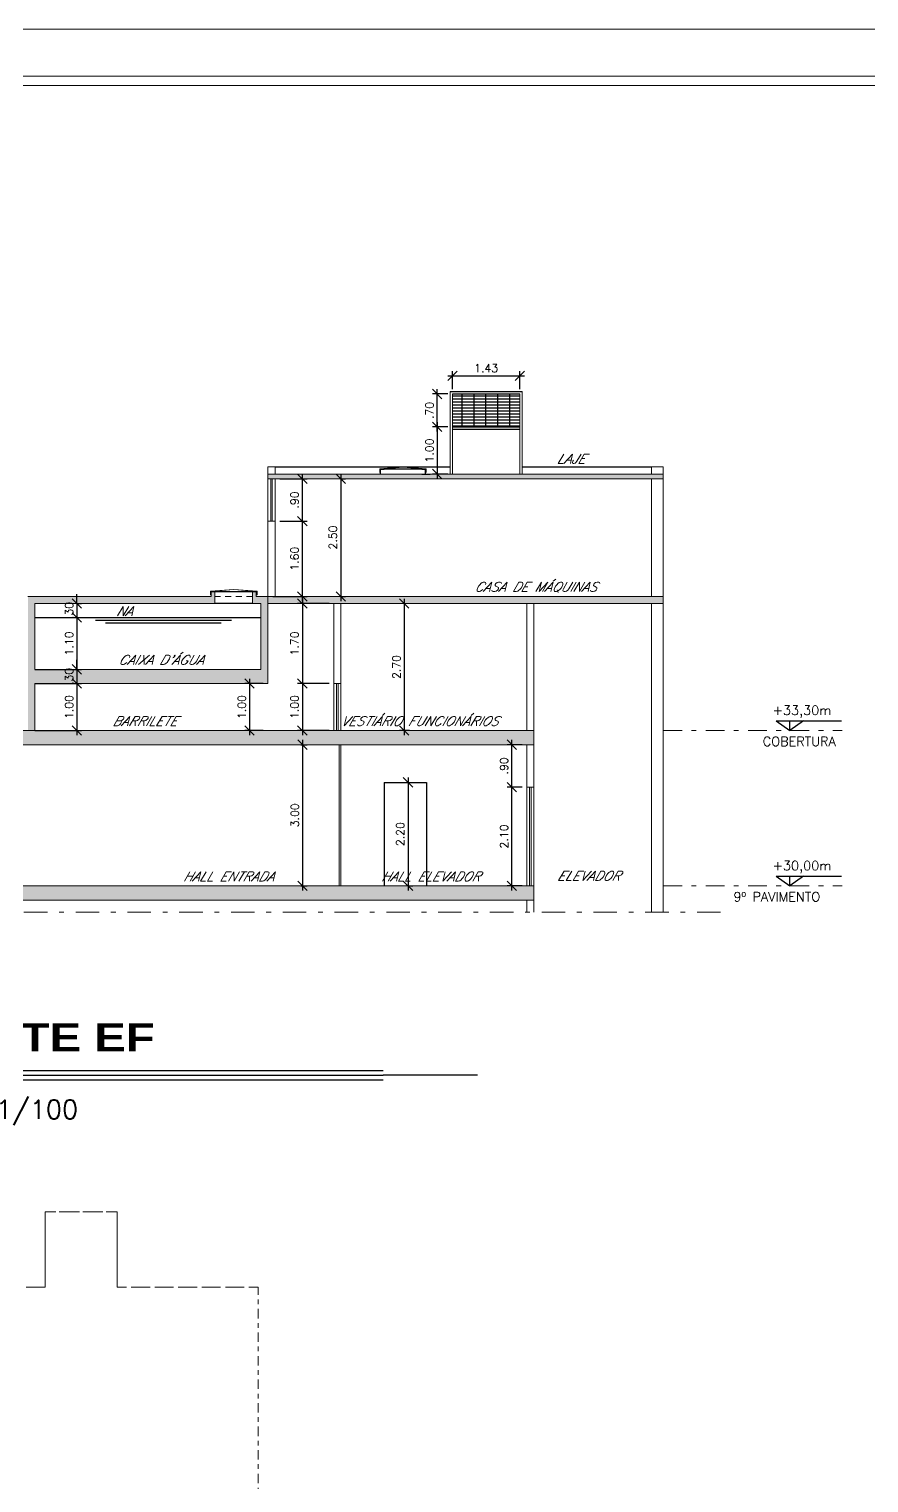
# Model space of a CAD drawing. Header units: millimetres. Extents: x 521 to 1055, y 261 to 520.
# Drawn here: x 878.03 to 895.87, y 489 to 519.88 of the extents above; entities that cross this region are included whole.
import ezdxf

# ---------------------------------------------------------------- set-up
doc = ezdxf.new("R2010")
doc.units = ezdxf.units.MM
for name, pattern in [('CONTINU', [0]), ('DASHDOT', [1, 0.5, -0.25, 0, -0.25]), ('DASHDOTX2', [2, 1, -0.5, 0, -0.5]), ('HIDDEN', [9.525, 6.35, -3.175])]:
    doc.linetypes.add(name, pattern=pattern)
doc.layers.add('0.1', color=8, linetype='Continuous', lineweight=13)
doc.layers.add('texto', color=1, linetype='Continuous')
doc.styles.add('ROMANS', font='romans')
doc.styles.add('SANSSERIFBOLD', font='sasb____.pfb', dxfattribs={"width": 1.2, "height": 0.6})
doc.styles.get("Standard").update_dxf_attribs({"font": 'romans.shx'})
doc.dimstyles.new('Fares Eng - 50', dxfattribs={"dimscale": 2, "dimtxt": 0.085, "dimasz": 0.1, "dimexe": 0.05, "dimexo": 0.05, "dimgap": 0.04, "dimtad": 1, "dimzin": 4, "dimdsep": 46, "dimtxsty": 'ROMANS', "dimblk1": 'OBLIQUE', "dimblk2": 'OBLIQUE', "dimsah": 1, "dimcen": 0.05, "dimdle": 0.05, "dimclrd": 8, "dimclre": 8, "dimclrt": 8, "dimaunit": 1, "dimadec": 0, "dimazin": 0, "dimtfac": 1, "dimtix": 1, "dimtmove": 2, "dimatfit": 0, "dimldrblk": 'OPEN90', "dimfxl": 1, "dimtolj": 1, "dimtzin": 0, "dimarcsym": 0})
pattern_1 = [(50, (425.26436, 369.90912), (0.273277, -0.02390863), [0.028575, -0.314325]), (355, (425.26436, 369.90912), (-0.05286424, 0.28658496), [0.02286, -0.25146]), (100.451, (425.28713, 369.90713), (0.22041375, 0.26267503), [0.024285, -0.267135]), (46.1842, (425.26436, 369.98532), (0.40661856, -0.0630635), [0.0428625, -0.4714875]), (96.6356, (425.29824, 369.98006), (0.35610635, 0.37113833), [0.0364275, -0.4007025]), (351.184, (425.26436, 369.9853), (0.3561069, 0.37113768), [0.03429, -0.37719]), (21, (425.30246, 369.96627), (0.22742232, -0.15339828), [0.028575, -0.314325]), (326, (425.30246, 369.96627), (0.09270304, 0.27628195), [0.02286, -0.25146]), (71.4514, (425.3214, 369.9535), (0.32012474, 0.12288429), [0.024285, -0.267135]), (37.5, (425.26436, 369.90912), (0.004632905, 0.126832558), [0, -0.248412, 0, -0.25527, 0, -0.2524125]), (7.5, (425.26436, 369.90912), (0.100229494, 0.150270862), [0, -0.145542, 0, -0.242697, 0, -0.0962025]), (327.5, (425.17939, 369.90912), (0.203385893, -0.008593116), [0, -0.09525, 0, -0.29718, 0, -0.394335]), (317.5, (425.1413, 369.90912), (0.22219377, 0.038139737), [0, -0.123825, 0, -0.197358, 0, -0.280035])]

# ---------------------------------------------------------------- blocks, each defined once
blk = doc.blocks.new('_OBLIQUE')
at = {"color": 0, "linetype": 'ByBlock'}
blk.add_line((-0.5, -0.5), (0.5, 0.5), dxfattribs=at)
blk = doc.blocks.new('*D2447')
at = {"layer": '0.1', "color": 8, "linetype": 'CONTINU', "lineweight": -2, "transparency": 16777216}
for p, q in [((886.704, 511.533), (886.704, 510.333)), ((886.927, 511.433), (886.604, 511.433)), ((886.927, 510.433), (886.604, 510.433))]:
    blk.add_line(p, q, dxfattribs=at)
at = {"layer": 'DEFPOINTS', "color": 0, "linetype": 'CONTINU', "lineweight": -2, "transparency": 16777216}
for p in [(887.027, 511.433), (886.704, 510.433), (887.027, 510.433)]:
    blk.add_point(p, dxfattribs=at)
at = {"layer": '0.1', "color": 8, "linetype": 'CONTINU', "lineweight": -2, "transparency": 16777216, "xscale": 0.2, "yscale": 0.2, "zscale": 0.2}
for p, rotation in [((886.704, 511.433), 90), ((886.704, 510.433), 270)]:
    blk.add_blockref('_OBLIQUE', p, dxfattribs=dict(at, rotation=rotation))
at = {"layer": '0.1', "color": 8, "linetype": 'CONTINU', "lineweight": -2, "transparency": 16777216, "insert": (886.539, 510.933), "char_height": 0.17, "attachment_point": 5, "rotation": 90, "style": 'ROMANS'}
blk.add_mtext('\\A1;1.00', dxfattribs=at)
blk = doc.blocks.new('_Open90')
at = {"color": 0, "linetype": 'ByBlock', "lineweight": -2}
for p, q in [((0, 0), (-1, 0)), ((-0.5, 0.5), (0, 0)), ((0, 0), (-0.5, -0.5))]:
    blk.add_line(p, q, dxfattribs=at)
blk = doc.blocks.new('*D2448')
at = {"layer": '0.1', "color": 8, "linetype": 'CONTINU', "lineweight": -2, "transparency": 16777216}
for p, q in [((886.927, 512.133), (886.604, 512.133)), ((886.704, 511.333), (886.704, 512.233)), ((886.927, 511.433), (886.604, 511.433))]:
    blk.add_line(p, q, dxfattribs=at)
at = {"layer": 'DEFPOINTS', "color": 0, "linetype": 'CONTINU', "lineweight": -2, "transparency": 16777216}
for p in [(886.704, 512.133), (887.027, 512.133), (887.027, 511.433)]:
    blk.add_point(p, dxfattribs=at)
at = {"layer": '0.1', "color": 8, "linetype": 'CONTINU', "lineweight": -2, "transparency": 16777216, "xscale": 0.2, "yscale": 0.2, "zscale": 0.2}
for p, rotation in [((886.704, 512.133), 90), ((886.704, 511.433), 270)]:
    blk.add_blockref('_OBLIQUE', p, dxfattribs=dict(at, rotation=rotation))
at = {"layer": '0.1', "color": 8, "linetype": 'CONTINU', "lineweight": -2, "transparency": 16777216, "insert": (886.539, 511.783), "char_height": 0.17, "attachment_point": 5, "rotation": 90, "style": 'ROMANS'}
blk.add_mtext('\\A1;.70', dxfattribs=at)
blk = doc.blocks.new('*D2449')
at = {"layer": '0.1', "color": 8, "linetype": 'CONTINU', "lineweight": -2, "transparency": 16777216}
for p, q in [((883.358, 509.433), (883.938, 509.433)), ((883.838, 507.733), (883.838, 509.533)), ((883.208, 507.833), (883.938, 507.833))]:
    blk.add_line(p, q, dxfattribs=at)
at = {"layer": 'DEFPOINTS', "color": 0, "linetype": 'CONTINU', "lineweight": -2, "transparency": 16777216}
for p in [(883.258, 509.433), (883.838, 509.433), (883.108, 507.833)]:
    blk.add_point(p, dxfattribs=at)
at = {"layer": '0.1', "color": 8, "linetype": 'CONTINU', "lineweight": -2, "transparency": 16777216, "xscale": 0.2, "yscale": 0.2, "zscale": 0.2}
for p, rotation in [((883.838, 509.433), 90), ((883.838, 507.833), 270)]:
    blk.add_blockref('_OBLIQUE', p, dxfattribs=dict(at, rotation=rotation))
at = {"layer": '0.1', "color": 8, "linetype": 'CONTINU', "lineweight": -2, "transparency": 16777216, "insert": (883.673, 508.633), "char_height": 0.17, "attachment_point": 5, "rotation": 90, "style": 'ROMANS'}
blk.add_mtext('\\A1;1.60', dxfattribs=at)
blk = doc.blocks.new('*D2450')
at = {"layer": '0.1', "color": 8, "linetype": 'CONTINU', "lineweight": -2, "transparency": 16777216}
for p, q in [((883.358, 510.333), (883.938, 510.333)), ((883.838, 509.333), (883.838, 510.433)), ((883.358, 509.433), (883.938, 509.433))]:
    blk.add_line(p, q, dxfattribs=at)
at = {"layer": 'DEFPOINTS', "color": 0, "linetype": 'CONTINU', "lineweight": -2, "transparency": 16777216}
for p in [(883.258, 510.333), (883.838, 510.333), (883.258, 509.433)]:
    blk.add_point(p, dxfattribs=at)
at = {"layer": '0.1', "color": 8, "linetype": 'CONTINU', "lineweight": -2, "transparency": 16777216, "xscale": 0.2, "yscale": 0.2, "zscale": 0.2}
for p, rotation in [((883.838, 510.333), 90), ((883.838, 509.433), 270)]:
    blk.add_blockref('_OBLIQUE', p, dxfattribs=dict(at, rotation=rotation))
at = {"layer": '0.1', "color": 8, "linetype": 'CONTINU', "lineweight": -2, "transparency": 16777216, "insert": (883.673, 509.883), "char_height": 0.17, "attachment_point": 5, "rotation": 90, "style": 'ROMANS'}
blk.add_mtext('\\A1;.90', dxfattribs=at)
blk = doc.blocks.new('*D2451')
at = {"layer": '0.1', "color": 8, "linetype": 'CONTINU', "lineweight": -2, "transparency": 16777216}
for p, q in [((886.927, 512.518), (888.557, 512.518)), ((887.027, 512.233), (887.027, 512.618)), ((888.457, 512.233), (888.457, 512.618))]:
    blk.add_line(p, q, dxfattribs=at)
at = {"layer": 'DEFPOINTS', "color": 0, "linetype": 'CONTINU', "lineweight": -2, "transparency": 16777216}
for p in [(888.457, 512.518), (887.027, 512.133), (888.457, 512.133)]:
    blk.add_point(p, dxfattribs=at)
at = {"layer": '0.1', "color": 8, "linetype": 'CONTINU', "lineweight": -2, "transparency": 16777216, "xscale": 0.2, "yscale": 0.2, "zscale": 0.2, "rotation": 180}
blk.add_blockref('_OBLIQUE', (887.027, 512.518), dxfattribs=at)
at = {"layer": '0.1', "color": 8, "linetype": 'CONTINU', "lineweight": -2, "transparency": 16777216, "xscale": 0.2, "yscale": 0.2, "zscale": 0.2}
blk.add_blockref('_OBLIQUE', (888.457, 512.518), dxfattribs=at)
at = {"layer": '0.1', "color": 8, "linetype": 'CONTINU', "lineweight": -2, "transparency": 16777216, "insert": (887.742, 512.683), "char_height": 0.17, "attachment_point": 5, "style": 'ROMANS'}
blk.add_mtext('\\A1;1.43', dxfattribs=at)
blk = doc.blocks.new('*D2452')
at = {"layer": '0.1', "color": 8, "linetype": 'CONTINU', "lineweight": -2, "transparency": 16777216}
for p, q in [((884.652, 510.333), (884.753, 510.333)), ((884.653, 510.433), (884.653, 507.733)), ((884.652, 507.833), (884.753, 507.833))]:
    blk.add_line(p, q, dxfattribs=at)
at = {"layer": 'DEFPOINTS', "color": 0, "linetype": 'CONTINU', "lineweight": -2, "transparency": 16777216}
for p in [(884.552, 510.333), (884.552, 507.833), (884.653, 507.833)]:
    blk.add_point(p, dxfattribs=at)
at = {"layer": '0.1', "color": 8, "linetype": 'CONTINU', "lineweight": -2, "transparency": 16777216, "xscale": 0.2, "yscale": 0.2, "zscale": 0.2}
for p, rotation in [((884.653, 510.333), 90), ((884.653, 507.833), 270)]:
    blk.add_blockref('_OBLIQUE', p, dxfattribs=dict(at, rotation=rotation))
at = {"layer": '0.1', "color": 8, "linetype": 'CONTINU', "lineweight": -2, "transparency": 16777216, "insert": (884.488, 509.083), "char_height": 0.17, "attachment_point": 5, "rotation": 90, "style": 'ROMANS'}
blk.add_mtext('\\A1;2.50', dxfattribs=at)
blk = doc.blocks.new('*D2453')
at = {"layer": '0.1', "color": 8, "linetype": 'CONTINU', "lineweight": -2, "transparency": 16777216}
for p, q in [((886.002, 507.783), (886.002, 504.883)), ((886.118, 504.983), (885.902, 504.983))]:
    blk.add_line(p, q, dxfattribs=at)
at = {"layer": 'DEFPOINTS', "color": 0, "linetype": 'CONTINU', "lineweight": -2, "transparency": 16777216}
for p in [(886.002, 507.683), (886.002, 504.983), (886.218, 504.983)]:
    blk.add_point(p, dxfattribs=at)
at = {"layer": '0.1', "color": 8, "linetype": 'CONTINU', "lineweight": -2, "transparency": 16777216, "xscale": 0.2, "yscale": 0.2, "zscale": 0.2}
for p, rotation in [((886.002, 507.683), 90), ((886.002, 504.983), 270)]:
    blk.add_blockref('_OBLIQUE', p, dxfattribs=dict(at, rotation=rotation))
at = {"layer": '0.1', "color": 8, "linetype": 'CONTINU', "lineweight": -2, "transparency": 16777216, "insert": (885.837, 506.333), "char_height": 0.17, "attachment_point": 5, "rotation": 90, "style": 'ROMANS'}
blk.add_mtext('\\A1;2.70', dxfattribs=at)
blk = doc.blocks.new('*D2454')
at = {"layer": '0.1', "color": 8, "linetype": 'CONTINU', "lineweight": -2, "transparency": 16777216}
for p, q in [((883.804, 504.683), (883.943, 504.683)), ((883.843, 504.783), (883.843, 501.583)), ((883.804, 501.683), (883.943, 501.683))]:
    blk.add_line(p, q, dxfattribs=at)
at = {"layer": 'DEFPOINTS', "color": 0, "linetype": 'CONTINU', "lineweight": -2, "transparency": 16777216}
for p in [(883.704, 504.683), (883.704, 501.683), (883.843, 501.683)]:
    blk.add_point(p, dxfattribs=at)
at = {"layer": '0.1', "color": 8, "linetype": 'CONTINU', "lineweight": -2, "transparency": 16777216, "xscale": 0.2, "yscale": 0.2, "zscale": 0.2}
for p, rotation in [((883.843, 504.683), 90), ((883.843, 501.683), 270)]:
    blk.add_blockref('_OBLIQUE', p, dxfattribs=dict(at, rotation=rotation))
at = {"layer": '0.1', "color": 8, "linetype": 'CONTINU', "lineweight": -2, "transparency": 16777216, "insert": (883.678, 503.183), "char_height": 0.17, "attachment_point": 5, "rotation": 90, "style": 'ROMANS'}
blk.add_mtext('\\A1;3.00', dxfattribs=at)
blk = doc.blocks.new('*D2455')
at = {"layer": '0.1', "color": 8, "linetype": 'CONTINU', "lineweight": -2, "transparency": 16777216}
for p, q in [((879.048, 507.683), (879.048, 507.883)), ((879.037, 507.683), (879.148, 507.683)), ((879.048, 507.683), (879.048, 507.383)), ((879.037, 507.383), (879.148, 507.383)), ((879.048, 507.383), (879.048, 507.183))]:
    blk.add_line(p, q, dxfattribs=at)
at = {"layer": 'DEFPOINTS', "color": 0, "linetype": 'CONTINU', "lineweight": -2, "transparency": 16777216}
for p in [(878.937, 507.683), (878.937, 507.383), (879.048, 507.383)]:
    blk.add_point(p, dxfattribs=at)
at = {"layer": '0.1', "color": 8, "linetype": 'CONTINU', "lineweight": -2, "transparency": 16777216, "xscale": 0.2, "yscale": 0.2, "zscale": 0.2}
for p, rotation in [((879.048, 507.683), 270), ((879.048, 507.383), 90)]:
    blk.add_blockref('_OBLIQUE', p, dxfattribs=dict(at, rotation=rotation))
at = {"layer": '0.1', "color": 8, "linetype": 'CONTINU', "lineweight": -2, "transparency": 16777216, "insert": (878.883, 507.533), "char_height": 0.17, "attachment_point": 5, "rotation": 90, "style": 'ROMANS'}
blk.add_mtext('\\A1;.30', dxfattribs=at)
blk = doc.blocks.new('*D2456')
at = {"layer": '0.1', "color": 8, "linetype": 'CONTINU', "lineweight": -2, "transparency": 16777216}
for p, q in [((879.048, 507.483), (879.048, 506.183)), ((878.158, 506.283), (879.148, 506.283))]:
    blk.add_line(p, q, dxfattribs=at)
at = {"layer": 'DEFPOINTS', "color": 0, "linetype": 'CONTINU', "lineweight": -2, "transparency": 16777216}
for p in [(879.048, 507.383), (878.058, 506.283), (879.048, 506.283)]:
    blk.add_point(p, dxfattribs=at)
at = {"layer": '0.1', "color": 8, "linetype": 'CONTINU', "lineweight": -2, "transparency": 16777216, "xscale": 0.2, "yscale": 0.2, "zscale": 0.2}
for p, rotation in [((879.048, 507.383), 90), ((879.048, 506.283), 270)]:
    blk.add_blockref('_OBLIQUE', p, dxfattribs=dict(at, rotation=rotation))
at = {"layer": '0.1', "color": 8, "linetype": 'CONTINU', "lineweight": -2, "transparency": 16777216, "insert": (878.883, 506.833), "char_height": 0.17, "attachment_point": 5, "rotation": 90, "style": 'ROMANS'}
blk.add_mtext('\\A1;1.10', dxfattribs=at)
blk = doc.blocks.new('*D2457')
at = {"layer": '0.1', "color": 8, "linetype": 'CONTINU', "lineweight": -2, "transparency": 16777216}
for p, q in [((879.048, 506.283), (879.048, 506.483)), ((879.048, 506.283), (879.048, 505.983)), ((878.158, 505.983), (879.148, 505.983)), ((879.048, 505.983), (879.048, 505.783))]:
    blk.add_line(p, q, dxfattribs=at)
at = {"layer": 'DEFPOINTS', "color": 0, "linetype": 'CONTINU', "lineweight": -2, "transparency": 16777216}
for p in [(879.048, 506.283), (878.058, 505.983), (879.048, 505.983)]:
    blk.add_point(p, dxfattribs=at)
at = {"layer": '0.1', "color": 8, "linetype": 'CONTINU', "lineweight": -2, "transparency": 16777216, "xscale": 0.2, "yscale": 0.2, "zscale": 0.2}
for p, rotation in [((879.048, 506.283), 270), ((879.048, 505.983), 90)]:
    blk.add_blockref('_OBLIQUE', p, dxfattribs=dict(at, rotation=rotation))
at = {"layer": '0.1', "color": 8, "linetype": 'CONTINU', "lineweight": -2, "transparency": 16777216, "insert": (878.883, 506.133), "char_height": 0.17, "attachment_point": 5, "rotation": 90, "style": 'ROMANS'}
blk.add_mtext('\\A1;.30', dxfattribs=at)
blk = doc.blocks.new('*D2458')
at = {"layer": '0.1', "color": 8, "linetype": 'CONTINU', "lineweight": -2, "transparency": 16777216}
for p, q in [((879.048, 506.083), (879.048, 504.883)), ((878.158, 504.983), (879.148, 504.983))]:
    blk.add_line(p, q, dxfattribs=at)
at = {"layer": 'DEFPOINTS', "color": 0, "linetype": 'CONTINU', "lineweight": -2, "transparency": 16777216}
for p in [(879.048, 505.983), (878.058, 504.983), (879.048, 504.983)]:
    blk.add_point(p, dxfattribs=at)
at = {"layer": '0.1', "color": 8, "linetype": 'CONTINU', "lineweight": -2, "transparency": 16777216, "xscale": 0.2, "yscale": 0.2, "zscale": 0.2}
for p, rotation in [((879.048, 505.983), 90), ((879.048, 504.983), 270)]:
    blk.add_blockref('_OBLIQUE', p, dxfattribs=dict(at, rotation=rotation))
at = {"layer": '0.1', "color": 8, "linetype": 'CONTINU', "lineweight": -2, "transparency": 16777216, "insert": (878.883, 505.483), "char_height": 0.17, "attachment_point": 5, "rotation": 90, "style": 'ROMANS'}
blk.add_mtext('\\A1;1.00', dxfattribs=at)
blk = doc.blocks.new('*D2464')
at = {"layer": '0.1', "color": 8, "linetype": 'CONTINU', "lineweight": -2, "transparency": 16777216}
for p, q in [((888.507, 503.783), (888.188, 503.783)), ((888.288, 501.583), (888.288, 503.883)), ((888.507, 501.683), (888.188, 501.683))]:
    blk.add_line(p, q, dxfattribs=at)
at = {"layer": 'DEFPOINTS', "color": 0, "linetype": 'CONTINU', "lineweight": -2, "transparency": 16777216}
for p in [(888.288, 503.783), (888.607, 503.783), (888.607, 501.683)]:
    blk.add_point(p, dxfattribs=at)
at = {"layer": '0.1', "color": 8, "linetype": 'CONTINU', "lineweight": -2, "transparency": 16777216, "xscale": 0.2, "yscale": 0.2, "zscale": 0.2}
for p, rotation in [((888.288, 503.783), 90), ((888.288, 501.683), 270)]:
    blk.add_blockref('_OBLIQUE', p, dxfattribs=dict(at, rotation=rotation))
at = {"layer": '0.1', "color": 8, "linetype": 'CONTINU', "lineweight": -2, "transparency": 16777216, "insert": (888.123, 502.733), "char_height": 0.17, "attachment_point": 5, "rotation": 90, "style": 'ROMANS'}
blk.add_mtext('\\A1;2.10', dxfattribs=at)
blk = doc.blocks.new('*D2465')
at = {"layer": '0.1', "color": 8, "linetype": 'CONTINU', "lineweight": -2, "transparency": 16777216}
for p, q in [((888.507, 504.683), (888.188, 504.683)), ((888.288, 503.683), (888.288, 504.783)), ((888.507, 503.783), (888.188, 503.783))]:
    blk.add_line(p, q, dxfattribs=at)
at = {"layer": 'DEFPOINTS', "color": 0, "linetype": 'CONTINU', "lineweight": -2, "transparency": 16777216}
for p in [(888.288, 504.683), (888.607, 504.683), (888.607, 503.783)]:
    blk.add_point(p, dxfattribs=at)
at = {"layer": '0.1', "color": 8, "linetype": 'CONTINU', "lineweight": -2, "transparency": 16777216, "xscale": 0.2, "yscale": 0.2, "zscale": 0.2}
for p, rotation in [((888.288, 504.683), 90), ((888.288, 503.783), 270)]:
    blk.add_blockref('_OBLIQUE', p, dxfattribs=dict(at, rotation=rotation))
at = {"layer": '0.1', "color": 8, "linetype": 'CONTINU', "lineweight": -2, "transparency": 16777216, "insert": (888.123, 504.233), "char_height": 0.17, "attachment_point": 5, "rotation": 90, "style": 'ROMANS'}
blk.add_mtext('\\A1;.90', dxfattribs=at)
blk = doc.blocks.new('*D2466')
at = {"layer": '0.1', "color": 8, "linetype": 'CONTINU', "lineweight": -2, "transparency": 16777216}
for p, q in [((886.083, 503.983), (886.083, 501.583)), ((886.127, 503.883), (886.183, 503.883)), ((886.127, 501.683), (886.183, 501.683))]:
    blk.add_line(p, q, dxfattribs=at)
at = {"layer": 'DEFPOINTS', "color": 0, "linetype": 'CONTINU', "lineweight": -2, "transparency": 16777216}
for p in [(886.027, 503.883), (886.027, 501.683), (886.083, 501.683)]:
    blk.add_point(p, dxfattribs=at)
at = {"layer": '0.1', "color": 8, "linetype": 'CONTINU', "lineweight": -2, "transparency": 16777216, "xscale": 0.2, "yscale": 0.2, "zscale": 0.2}
for p, rotation in [((886.083, 503.883), 90), ((886.083, 501.683), 270)]:
    blk.add_blockref('_OBLIQUE', p, dxfattribs=dict(at, rotation=rotation))
at = {"layer": '0.1', "color": 8, "linetype": 'CONTINU', "lineweight": -2, "transparency": 16777216, "insert": (885.918, 502.783), "char_height": 0.17, "attachment_point": 5, "rotation": 90, "style": 'ROMANS'}
blk.add_mtext('\\A1;2.20', dxfattribs=at)
blk = doc.blocks.new('TITU-3')
at = {"layer": 'texto', "color": 1, "lineweight": -2}
for p, q in [((0.01475, 0.01475), (-0.01475, -0.01475)), ((-0.03471, 0.01043), (-0.05471, 0.01043)), ((0.01475, 0.01143), (-0.03471, 0.01143)), ((0.01475, 0.00943), (-0.03471, 0.00943)), ((-0.01475, -0.00943), (0.1213, -0.00943)), ((-0.01475, -0.01143), (0.1213, -0.01143)), ((0.1413, -0.01043), (0.1213, -0.01043))]:
    blk.add_line(p, q, dxfattribs=at)
at = {"layer": 'texto', "color": 7, "lineweight": -2}
for p, q in [((0.01475, 0.01043), (-0.03471, 0.01043)), ((-0.01475, -0.01043), (0.1213, -0.01043))]:
    blk.add_line(p, q, dxfattribs=at)
at = {"layer": 'texto', "color": 1, "lineweight": -2}
blk.add_circle((0, 0), 0.01475, dxfattribs=at)
at = {"layer": 'texto', "color": 4, "lineweight": -2}
blk.add_text('ESC.:', height=0.004, dxfattribs=at).set_placement((0.0228, -0.01972))
at = {"layer": 'texto', "color": 8, "lineweight": -2, "style": 'SANSSERIFBOLD', "width": 1.2}
blk.add_attdef('PLANTA--BAIXA', (0.0219, -0.0054), '', height=0.006, dxfattribs=at)
at = {"layer": 'texto', "color": 4, "lineweight": -2}
blk.add_attdef('0/0', (0.03898, -0.01972), '', height=0.004, dxfattribs=at)
blk = doc.blocks.new('*D3171')
at = {"layer": '0.1', "color": 8, "linetype": 'CONTINU', "lineweight": -2, "transparency": 16777216}
for p, q in [((883.838, 507.783), (883.838, 505.883)), ((884.407, 507.683), (883.738, 507.683)), ((884.407, 505.983), (883.738, 505.983))]:
    blk.add_line(p, q, dxfattribs=at)
at = {"layer": 'DEFPOINTS', "color": 0, "linetype": 'CONTINU', "lineweight": -2, "transparency": 16777216}
for p in [(884.507, 507.683), (883.838, 505.983), (884.507, 505.983)]:
    blk.add_point(p, dxfattribs=at)
at = {"layer": '0.1', "color": 8, "linetype": 'CONTINU', "lineweight": -2, "transparency": 16777216, "xscale": 0.2, "yscale": 0.2, "zscale": 0.2}
for p, rotation in [((883.838, 507.683), 90), ((883.838, 505.983), 270)]:
    blk.add_blockref('_OBLIQUE', p, dxfattribs=dict(at, rotation=rotation))
at = {"layer": '0.1', "color": 8, "linetype": 'CONTINU', "lineweight": -2, "transparency": 16777216, "insert": (883.673, 506.833), "char_height": 0.17, "attachment_point": 5, "rotation": 90, "style": 'ROMANS'}
blk.add_mtext('\\A1;1.70', dxfattribs=at)
blk = doc.blocks.new('*D3172')
at = {"layer": '0.1', "color": 8, "linetype": 'CONTINU', "lineweight": -2, "transparency": 16777216}
for p, q in [((884.407, 505.983), (883.738, 505.983)), ((883.838, 506.083), (883.838, 504.883)), ((884.407, 504.983), (883.738, 504.983))]:
    blk.add_line(p, q, dxfattribs=at)
at = {"layer": 'DEFPOINTS', "color": 0, "linetype": 'CONTINU', "lineweight": -2, "transparency": 16777216}
for p in [(884.507, 505.983), (883.838, 504.983), (884.507, 504.983)]:
    blk.add_point(p, dxfattribs=at)
at = {"layer": '0.1', "color": 8, "linetype": 'CONTINU', "lineweight": -2, "transparency": 16777216, "xscale": 0.2, "yscale": 0.2, "zscale": 0.2}
for p, rotation in [((883.838, 505.983), 90), ((883.838, 504.983), 270)]:
    blk.add_blockref('_OBLIQUE', p, dxfattribs=dict(at, rotation=rotation))
at = {"layer": '0.1', "color": 8, "linetype": 'CONTINU', "lineweight": -2, "transparency": 16777216, "insert": (883.673, 505.483), "char_height": 0.17, "attachment_point": 5, "rotation": 90, "style": 'ROMANS'}
blk.add_mtext('\\A1;1.00', dxfattribs=at)
blk = doc.blocks.new('*D3173')
at = {"layer": '0.1', "color": 8, "linetype": 'CONTINU', "lineweight": -2, "transparency": 16777216}
for p, q in [((883.008, 505.983), (882.617, 505.983)), ((882.717, 506.083), (882.717, 504.883)), ((883.008, 504.983), (882.617, 504.983))]:
    blk.add_line(p, q, dxfattribs=at)
at = {"layer": 'DEFPOINTS', "color": 0, "linetype": 'CONTINU', "lineweight": -2, "transparency": 16777216}
for p in [(883.108, 505.983), (882.717, 504.983), (883.108, 504.983)]:
    blk.add_point(p, dxfattribs=at)
at = {"layer": '0.1', "color": 8, "linetype": 'CONTINU', "lineweight": -2, "transparency": 16777216, "xscale": 0.2, "yscale": 0.2, "zscale": 0.2}
for p, rotation in [((882.717, 505.983), 90), ((882.717, 504.983), 270)]:
    blk.add_blockref('_OBLIQUE', p, dxfattribs=dict(at, rotation=rotation))
at = {"layer": '0.1', "color": 8, "linetype": 'CONTINU', "lineweight": -2, "transparency": 16777216, "insert": (882.552, 505.483), "char_height": 0.17, "attachment_point": 5, "rotation": 90, "style": 'ROMANS'}
blk.add_mtext('\\A1;1.00', dxfattribs=at)

msp = doc.modelspace()

# ---------------------------------------------------------------- hatches: boundary and pattern name
at = {"layer": '0.1', "linetype": 'CONTINU', "lineweight": -2}
h = msp.add_hatch(dxfattribs=at)
h.set_pattern_fill('GRATE,_O', color=8, scale=0.08, double=1)
h.set_pattern_definition([(0, (304.04691, 422.17655), (0, 0.0635), []), (90, (304.0469, 422.17655), (-0.254, 2e-17), [])])
h.paths.add_polyline_path([(888.45698, 512.13297), (887.02698, 512.13297), (887.02698, 511.43297), (888.45698, 511.43297)])
h = msp.add_hatch(dxfattribs=at)
h.set_pattern_fill('AR-CONC,_O', color=8, scale=0.0015)
h.set_pattern_definition(pattern_1)
h.paths.add_polyline_path([(891.50698, 510.43297), (883.10751, 510.43297), (883.10751, 510.33297), (883.25751, 510.33297), (891.50698, 510.33297)])
at = {"layer": '0.1'}
h = msp.add_hatch(dxfattribs=at)
h.set_pattern_fill('AR-CONC,_O', color=8, scale=0.0015)
h.set_pattern_definition(pattern_1)
h.paths.add_polyline_path([(881.98049, 507.93297), (881.90049, 507.93297), (881.90049, 507.83297), (878.00751, 507.83297), (878.00751, 504.98297), (878.15751, 504.98297), (878.15751, 505.98297), (882.95751, 505.98297), (883.10751, 505.98297), (883.10751, 507.83297), (882.86049, 507.83297), (882.86049, 507.93297), (882.78049, 507.93297), (882.78049, 507.68297), (882.95751, 507.68297), (882.95751, 506.28297), (878.15751, 506.28297), (878.15751, 507.68297), (881.98049, 507.68297)])
h.paths.add_polyline_path([(888.75698, 504.98297), (869.00698, 504.98297), (868.25698, 504.98297), (868.25698, 504.88297), (868.75698, 504.88297), (868.75698, 504.68297), (884.75698, 504.68297), (888.75698, 504.68297)])
h.paths.add_polyline_path([(888.75698, 501.68297), (868.25698, 501.68297), (868.25698, 501.58297), (868.75698, 501.58297), (868.75698, 501.38297), (888.75698, 501.38297)])
h.paths.add_polyline_path([(878.69783, 507.2782), (878.69783, 507.78773), (878.99783, 507.78773), (878.99783, 507.2782)], flags=25)
h.paths.add_polyline_path([(878.69783, 505.8782), (878.69783, 506.38773), (878.99783, 506.38773), (878.99783, 505.8782)], flags=25)
at = {"layer": '0.1', "linetype": 'CONTINU', "lineweight": -2}
h = msp.add_hatch(dxfattribs=at)
h.set_pattern_fill('AR-CONC,_O', color=8, scale=0.0015)
h.set_pattern_definition(pattern_1)
h.paths.add_polyline_path([(891.50698, 507.83297), (883.10751, 507.83297), (883.10751, 507.68297), (891.50698, 507.68297)])

# ---------------------------------------------------------------- linework, layer by layer
at = {"layer": '0.1', "color": 8, "linetype": 'CONTINU', "lineweight": -2}
for p, q in [((886.97698, 512.18297), (888.50698, 512.18297)), ((887.02698, 512.13297), (888.45698, 512.13297)), ((887.02698, 511.43297), (888.45698, 511.43297)), ((887.02698, 511.38297), (888.45698, 511.38297)), ((883.25751, 510.58297), (886.97698, 510.58297)), ((885.49698, 510.53297), (885.57698, 510.53297)), ((885.49698, 510.43297), (885.49698, 510.53297)), ((886.37698, 510.53297), (885.57698, 510.53297)), ((886.37698, 510.53297), (886.45698, 510.53297)), ((886.45698, 510.43297), (886.45698, 510.53297)), ((888.50698, 510.58297), (891.25698, 510.58297)), ((886.37698, 510.43297), (886.55399, 510.43297)), ((882.78049, 507.93297), (881.98049, 507.93297)), ((882.78049, 507.68297), (881.98049, 507.68297)), ((878.15751, 507.38297), (882.95751, 507.38297)), ((879.44613, 507.32631), (882.33146, 507.32631)), ((879.6535, 507.27418), (882.11235, 507.27418)), ((893.90299, 505.19333), (895.29326, 505.19333)), ((893.90299, 505.19333), (894.19376, 504.98297)), ((894.48453, 505.19333), (894.19376, 504.98297)), ((894.19376, 504.98297), (894.19376, 505.19333)), ((885.57698, 503.88297), (885.57698, 501.68297)), ((885.57698, 503.88297), (886.47698, 503.88297)), ((886.47698, 503.88297), (886.47698, 501.68297)), ((893.90299, 501.89333), (895.29326, 501.89333)), ((893.90299, 501.89333), (894.19376, 501.68297)), ((894.48453, 501.89333), (894.19376, 501.68297)), ((894.19376, 501.68297), (894.19376, 501.89333))]:
    msp.add_line(p, q, dxfattribs=at)
at = {"layer": '0.1', "color": 8}
for p, q in [((886.97698, 512.18297), (886.97698, 510.43297)), ((887.02698, 512.13297), (887.02698, 510.43297)), ((888.45698, 512.13297), (888.45698, 510.43297)), ((888.50698, 512.18297), (888.50698, 510.43297)), ((885.48198, 510.54206), (885.97652, 510.58314)), ((885.48198, 510.54206), (885.48198, 510.46797)), ((885.48698, 510.5375), (885.97698, 510.57816)), ((885.48698, 510.5375), (885.48698, 510.46797)), ((885.97698, 510.57816), (886.46698, 510.5375)), ((885.97744, 510.58314), (886.47198, 510.54206)), ((886.46698, 510.5375), (886.46698, 510.46797)), ((886.47198, 510.54206), (886.47198, 510.46797)), ((885.48698, 510.46797), (885.48198, 510.46797)), ((886.46698, 510.46797), (886.47198, 510.46797)), ((881.88549, 507.94206), (882.38003, 507.98314)), ((881.88549, 507.94206), (881.88549, 507.86797)), ((881.89049, 507.86797), (881.88549, 507.86797)), ((881.89049, 507.9375), (882.38049, 507.97816)), ((881.89049, 507.9375), (881.89049, 507.86797)), ((882.38049, 507.97816), (882.87049, 507.9375)), ((882.38095, 507.98314), (882.87549, 507.94206)), ((882.87049, 507.9375), (882.87049, 507.86797)), ((882.87049, 507.86797), (882.87549, 507.86797)), ((882.87549, 507.94206), (882.87549, 507.86797))]:
    msp.add_line(p, q, dxfattribs=at)
at = {"layer": '0.1', "color": 7}
for p, q in [((883.10751, 510.43297), (883.10751, 510.58297)), ((883.25751, 510.58297), (883.10751, 510.58297)), ((883.25751, 510.43297), (883.25751, 510.58297)), ((891.25698, 510.43297), (891.25698, 510.58297)), ((891.25698, 510.58297), (891.50698, 510.58297)), ((891.50698, 510.43297), (891.50698, 510.58297)), ((883.10751, 510.43297), (891.50698, 510.43297)), ((883.10751, 510.43297), (883.10751, 510.33297)), ((883.10751, 510.33297), (883.25751, 510.33297)), ((883.25751, 510.33297), (891.50698, 510.33297)), ((891.25698, 510.33297), (891.25698, 507.83297)), ((891.50698, 510.43297), (891.50698, 501.1238)), ((883.10751, 509.43297), (883.10751, 505.98297)), ((883.25751, 509.43297), (883.10751, 509.43297)), ((883.25751, 509.43297), (883.25751, 507.83297)), ((878.00751, 507.83297), (881.90049, 507.83297)), ((881.90049, 507.93297), (881.98049, 507.93297)), ((881.90049, 507.83297), (881.90049, 507.93297)), ((881.98049, 507.68297), (881.98049, 507.93297)), ((882.78049, 507.93297), (882.86049, 507.93297)), ((882.78049, 507.68297), (882.78049, 507.93297)), ((882.86049, 507.83297), (882.86049, 507.93297)), ((882.86049, 507.83297), (883.10751, 507.83297)), ((883.10751, 507.83297), (891.50698, 507.83297)), ((878.15751, 507.68297), (881.98049, 507.68297)), ((878.15751, 506.28297), (878.15751, 507.68297)), ((882.78049, 507.68297), (882.95751, 507.68297)), ((882.95751, 507.68297), (882.95751, 506.28297)), ((883.10751, 507.68297), (891.50698, 507.68297)), ((884.50698, 507.68297), (884.50698, 505.98297)), ((884.65698, 507.68297), (884.65698, 505.98297)), ((888.60698, 507.68297), (888.60698, 504.98297)), ((888.75698, 507.68297), (888.75698, 503.78297)), ((891.25698, 507.68297), (891.25698, 501.1238)), ((878.15751, 506.28297), (882.95751, 506.28297)), ((878.15751, 504.98297), (878.15751, 505.98297)), ((878.15751, 505.98297), (882.95751, 505.98297)), ((882.95751, 505.98297), (883.10751, 505.98297)), ((884.50698, 505.98297), (884.65698, 505.98297)), ((868.25698, 504.98297), (885.25698, 504.98297)), ((869.00698, 504.98297), (888.75698, 504.98297)), ((868.75698, 504.68297), (884.75698, 504.68297)), ((869.28411, 504.68297), (888.75698, 504.68297)), ((888.60698, 504.68297), (888.60698, 503.78297)), ((888.60698, 503.78297), (888.75698, 503.78297)), ((868.25698, 501.68297), (888.75698, 501.68297)), ((888.75698, 501.68297), (888.75698, 501.1238)), ((868.75698, 501.38297), (888.75698, 501.38297)), ((888.60698, 501.38297), (888.60698, 501.1238))]:
    msp.add_line(p, q, dxfattribs=at)
at = {"layer": '0.1', "color": 8, "linetype": 'CONTINU'}
for p, q in [((883.10751, 509.43297), (883.10751, 510.33297)), ((883.16751, 509.43297), (883.16751, 510.33297)), ((883.19751, 509.43297), (883.19751, 510.33297)), ((883.25751, 509.43297), (883.25751, 510.33297)), ((884.50698, 504.98297), (884.50698, 505.98297)), ((884.56698, 504.98297), (884.56698, 505.98297)), ((884.59698, 504.98297), (884.59698, 505.98297)), ((884.65698, 504.98297), (884.65698, 505.98297)), ((884.61698, 501.68297), (884.61698, 504.68297)), ((884.65698, 501.68297), (884.65698, 504.68297)), ((888.60698, 501.68297), (888.60698, 503.78297)), ((888.66698, 501.68297), (888.66698, 503.78297)), ((888.69698, 501.68297), (888.69698, 503.78297)), ((888.75698, 501.68297), (888.75698, 503.78297))]:
    msp.add_line(p, q, dxfattribs=at)
at = {"layer": '0.1', "color": 8, "linetype": 'HIDDEN', "ltscale": 0.02}
msp.add_line((882.78049, 507.83297), (881.98049, 507.83297), dxfattribs=at)
at = {"layer": '0.1', "color": 8, "linetype": 'DASHDOT', "ltscale": 0.8}
for p, q in [((891.50698, 504.98297), (895.30972, 504.98297)), ((891.50698, 501.68297), (895.30972, 501.68297))]:
    msp.add_line(p, q, dxfattribs=at)
at = {"layer": '0.1', "color": 8, "linetype": 'DASHDOTX2', "ltscale": 0.5}
msp.add_line((865.82256, 501.1238), (892.77569, 501.1238), dxfattribs=at)
at = {"layer": '0.1', "color": 8, "linetype": 'DASHDOT', "ltscale": 0.4}
msp.add_line((882.90229, 461.49656), (882.90229, 493.15646), dxfattribs=at)
at = {"layer": '0.1', "color": 8}
for points in [[(917.35668, 519.88495), (791.15229, 519.88495), (791.15229, 435.88495), (917.35668, 435.88495)], [(793.65229, 436.88495), (793.65229, 518.88495), (916.35668, 518.88495), (916.35668, 436.88495)]]:
    msp.add_lwpolyline(points, close=True, dxfattribs=at)
msp.add_lwpolyline([(900.53668, 517.68495, 0.41421356), (899.53668, 518.68495), (794.85229, 518.68495, 0.41421356), (793.85229, 517.68495), (793.85229, 444.08495, 0.41421356), (794.85229, 443.08495), (899.53668, 443.08495, 0.41421356), (900.53668, 444.08495)], format="xyb", close=True, dxfattribs=at)
at = {"layer": '0.1', "color": 8, "linetype": 'DASHDOT', "ltscale": 0.4}
for points in [[(882.90229, 493.15646), (882.90229, 493.15646), (879.90229, 493.15646), (879.90229, 494.75646), (878.37229, 494.75646), (878.37229, 493.15646), (874.50282, 493.15646), (874.50282, 490.40646), (869.40282, 490.40646), (869.40282, 488.75646), (860.15229, 488.75646), (860.15229, 487.55646), (859.65229, 487.55646), (859.65229, 487.45646), (860.15229, 487.45646), (860.15229, 487.25646)], [(869.40229, 488.75646), (869.40229, 490.40646), (874.50282, 490.40646), (874.50282, 493.15646), (878.37229, 493.15646), (878.37229, 494.75646), (879.90229, 494.75646), (879.90229, 493.15646), (882.90229, 493.15646), (882.90229, 493.15646)]]:
    msp.add_lwpolyline(points, dxfattribs=at)

# ---------------------------------------------------------------- block references
at = {"layer": '0.1', "color": 8, "linetype": 'CONTINU', "lineweight": -2, "xscale": 100, "yscale": 100, "zscale": 100}
msp.add_blockref('TITU-3', (873.42766, 498.70657), dxfattribs=at).add_auto_attribs({'PLANTA--BAIXA': 'CORTE EF', '0/0': '1/100'})

# ---------------------------------------------------------------- texts
at = {"layer": '0.1', "color": 8, "oblique": 30}
for s, p in [('LAJE', (889.24042, 510.65735)), ('CASA DE MÁQUINAS', (887.48996, 507.93477)), ('NA', (879.87974, 507.41938)), ("CAIXA D'ÁGUA", (879.92588, 506.38477)), ('BARRILETE', (879.79886, 505.08477)), ('VESTIÁRIO FUNCIONÁRIOS', (884.65075, 505.08477)), ('HALL ENTRADA', (881.30053, 501.78477)), ('HALL ELEVADOR', (885.50382, 501.78477)), ('ELEVADOR', (889.2491, 501.79445))]:
    msp.add_text(s, height=0.2, dxfattribs=at).set_placement(p)
at = {"layer": '0.1', "color": 8}
for s, p in [('+33,30m', (893.82548, 505.31426)), ('COBERTURA', (893.61948, 504.6532)), ('+30,00m', (893.82548, 502.01426)), ('9º PAVIMENTO', (892.99619, 501.3532))]:
    msp.add_text(s, height=0.2, dxfattribs=at).set_placement(p)

# ---------------------------------------------------------------- dimensions: what is measured, and where the dimension line sits
at = {"layer": '0.1', "color": 8, "linetype": 'CONTINU', "lineweight": -2}
dim = msp.add_linear_dim(base=(888.45698, 512.51813), p1=(887.02698, 512.13297), p2=(888.45698, 512.13297), dimstyle='Fares Eng - 50', dxfattribs=at)
dim.commit()
dim.dimension.update_dxf_attribs({"geometry": '*D2451', "text_midpoint": (887.74198, 512.68313)})
for base, p1, p2, picture, middle in [((886.7039, 512.13297), (887.02698, 511.43297), (887.02698, 512.13297), '*D2448', (886.5389, 511.78297)), ((886.7039, 510.43297), (887.02698, 511.43297), (887.02698, 510.43297), '*D2447', (886.5389, 510.93297)), ((883.83814, 510.33297), (883.25751, 509.43297), (883.25751, 510.33297), '*D2450', (883.67314, 509.88297)), ((884.6535, 507.83297), (884.5522, 510.33297), (884.5522, 507.83297), '*D2452', (884.4885, 509.08297)), ((883.83814, 509.43297), (883.10751, 507.83297), (883.25751, 509.43297), '*D2449', (883.67314, 508.63297)), ((879.04783, 507.38297), (878.93734, 507.68297), (878.93734, 507.38297), '*D2455', (878.88283, 507.53297)), ((883.83814, 505.98297), (884.50698, 507.68297), (884.50698, 505.98297), '*D3171', (883.67314, 506.83297)), ((886.00179, 504.98297), (886.00179, 507.68297), (886.21799, 504.98297), '*D2453', (885.83679, 506.33297)), ((879.04783, 506.28297), (879.04783, 507.38297), (878.05751, 506.28297), '*D2456', (878.88283, 506.83297)), ((879.04783, 505.98297), (879.04783, 506.28297), (878.05751, 505.98297), '*D2457', (878.88283, 506.13297)), ((879.04783, 504.98297), (879.04783, 505.98297), (878.05751, 504.98297), '*D2458', (878.88283, 505.48297)), ((882.71745, 504.98297), (883.10751, 505.98297), (883.10751, 504.98297), '*D3173', (882.55245, 505.48297)), ((883.83814, 504.98297), (884.50698, 505.98297), (884.50698, 504.98297), '*D3172', (883.67314, 505.48297)), ((883.84308, 501.68297), (883.70389, 504.68297), (883.70389, 501.68297), '*D2454', (883.67808, 503.18297)), ((888.28814, 504.68297), (888.60698, 503.78297), (888.60698, 504.68297), '*D2465', (888.12314, 504.23297)), ((886.08284, 501.68297), (886.02698, 503.88297), (886.02698, 501.68297), '*D2466', (885.91784, 502.78297)), ((888.28814, 503.78297), (888.60698, 501.68297), (888.60698, 503.78297), '*D2464', (888.12314, 502.73297))]:
    dim = msp.add_linear_dim(base=base, p1=p1, p2=p2, angle=90, dimstyle='Fares Eng - 50', dxfattribs=at)
    dim.commit()
    dim.dimension.update_dxf_attribs({"geometry": picture, "text_midpoint": middle})

doc.saveas('drawing.dxf')
